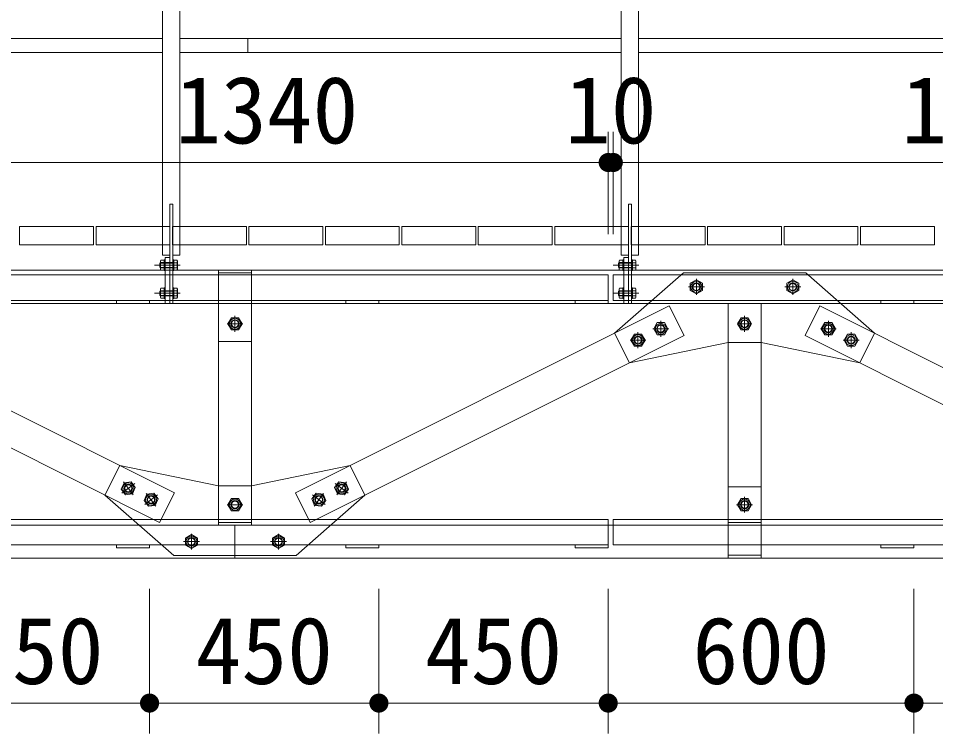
# Model space of a CAD drawing. Units: millimetres at full size. Extents: x 0 to 42000, y 0 to 29700.
# Drawn here: x 12762 to 14562, y 10805 to 12209 of the extents above; entities that cross this region are included whole.
import ezdxf
from ezdxf.enums import TextEntityAlignment as Align

# ---------------------------------------------------------------- set-up
doc = ezdxf.new("R2010")
doc.units = ezdxf.units.MM
doc.header["$LTSCALE"] = 100
doc.layers.add('D-STR', color=1, linetype='Continuous', lineweight=13)
doc.layers.add('D-STR-DIM', color=7, linetype='Continuous', lineweight=13)
doc.styles.add('ＭＳ ゴシック', font='')
doc.styles.get('ＭＳ ゴシック').set_extended_font_data('MS Gothic')

# ---------------------------------------------------------------- blocks, each defined once
blk = doc.blocks.new('filled_dot')
at = {"color": 0, "linetype": 'Continuous', "lineweight": -2, "const_width": 1.25}
blk.add_lwpolyline([(-0.625, 0, 1), (0.625, 0, 1)], format="xyb", close=True, dxfattribs=at)

msp = doc.modelspace()

# ---------------------------------------------------------------- linework, layer by layer
at = {"layer": 'D-STR'}
for p, q in [((13045.4, 12866.4), (13045.4, 11744.4)), ((13079.4, 12866.4), (13079.4, 11744.4)), ((13945.4, 12866.4), (13945.4, 11744.4)), ((13979.4, 12866.4), (13979.4, 11744.4)), ((13045.4, 12169.4), (12179, 12169.4)), ((13945.4, 12169.4), (13079, 12169.4)), ((13212.4, 12142.2), (13212.4, 12169.4)), ((14845.4, 12169.4), (13979, 12169.4)), ((13045.4, 12142.2), (12179, 12142.2)), ((13945.4, 12142.2), (13079, 12142.2)), ((14845.4, 12142.2), (13979, 12142.2)), ((13059.4, 11844.4), (13059.4, 11744.4)), ((13065.4, 11844.4), (13059.4, 11844.4)), ((13065.4, 11744.4), (13065.4, 11844.4)), ((13959.4, 11844.4), (13959.4, 11744.4)), ((13965.4, 11844.4), (13959.4, 11844.4)), ((13965.4, 11744.4), (13965.4, 11844.4)), ((13045.4, 11744.4), (13059.4, 11744.4)), ((13059.4, 11739.4), (13050.4, 11739.4)), ((13050.4, 11739.4), (13050.4, 11649.4)), ((13059.4, 11744.4), (13059.4, 11649.4)), ((13059.4, 11649.4), (13059.4, 11739.4)), ((13065.4, 11744.4), (13079.4, 11744.4)), ((13065.4, 11649.4), (13065.4, 11744.4)), ((13945.4, 11744.4), (13959.4, 11744.4)), ((13959.4, 11739.4), (13950.4, 11739.4)), ((13950.4, 11739.4), (13950.4, 11649.4)), ((13959.4, 11744.4), (13959.4, 11649.4)), ((13959.4, 11649.4), (13959.4, 11739.4)), ((13965.4, 11744.4), (13979.4, 11744.4)), ((13965.4, 11649.4), (13965.4, 11744.4)), ((13079.9, 11724.4), (13029.4, 11724.4)), ((13040.1, 11727.9), (13041.6, 11729.4)), ((13040.1, 11720.9), (13040.1, 11727.9)), ((13040.1, 11720.9), (13041.6, 11719.4)), ((13065.4, 11728.6), (13040.8, 11728.6)), ((13065.4, 11720.2), (13040.8, 11720.2)), ((13042.2, 11734.2), (13041.4, 11732.5)), ((13041.4, 11716.4), (13041.4, 11732.5)), ((13065.4, 11729.4), (13041.6, 11729.4)), ((13041.6, 11719.4), (13041.6, 11729.4)), ((13065.4, 11719.4), (13041.6, 11719.4)), ((13048.4, 11734.2), (13042.2, 11734.2)), ((13048.4, 11729.3), (13042.2, 11729.3)), ((13048.4, 11719.5), (13042.2, 11719.5)), ((13048.4, 11713.9), (13048.4, 11734.9)), ((13048.4, 11734.9), (13050.4, 11734.9)), ((13050.4, 11713.9), (13050.4, 11734.9)), ((13065.4, 11713.9), (13065.4, 11734.9)), ((13067.4, 11734.9), (13065.4, 11734.9)), ((13067.4, 11713.9), (13067.4, 11734.9)), ((13067.4, 11734.2), (13073.6, 11734.2)), ((13067.4, 11729.3), (13073.6, 11729.3)), ((13067.4, 11719.5), (13073.6, 11719.5)), ((13073.6, 11734.2), (13074.4, 11732.5)), ((13074.4, 11716.4), (13074.4, 11732.5)), ((13979.9, 11724.4), (13929.4, 11724.4)), ((13940.1, 11727.9), (13941.6, 11729.4)), ((13940.1, 11720.9), (13940.1, 11727.9)), ((13940.1, 11720.9), (13941.6, 11719.4)), ((13965.4, 11728.6), (13940.8, 11728.6)), ((13965.4, 11720.2), (13940.8, 11720.2)), ((13942.2, 11734.2), (13941.4, 11732.5)), ((13941.4, 11716.4), (13941.4, 11732.5)), ((13965.4, 11729.4), (13941.6, 11729.4)), ((13941.6, 11719.4), (13941.6, 11729.4)), ((13965.4, 11719.4), (13941.6, 11719.4)), ((13948.4, 11734.2), (13942.2, 11734.2)), ((13948.4, 11729.3), (13942.2, 11729.3)), ((13948.4, 11719.5), (13942.2, 11719.5)), ((13948.4, 11713.9), (13948.4, 11734.9)), ((13948.4, 11734.9), (13950.4, 11734.9)), ((13950.4, 11713.9), (13950.4, 11734.9)), ((13965.4, 11713.9), (13965.4, 11734.9)), ((13967.4, 11734.9), (13965.4, 11734.9)), ((13967.4, 11713.9), (13967.4, 11734.9)), ((13967.4, 11734.2), (13973.6, 11734.2)), ((13967.4, 11729.3), (13973.6, 11729.3)), ((13967.4, 11719.5), (13973.6, 11719.5)), ((13973.6, 11734.2), (13974.4, 11732.5)), ((13974.4, 11716.4), (13974.4, 11732.5)), ((11387.5, 11714.4), (22987.5, 11714.4)), ((13919.9, 11705.4), (12579.9, 11705.4)), ((13042.2, 11714.6), (13041.4, 11716.4)), ((13048.4, 11714.6), (13042.2, 11714.6)), ((13048.4, 11713.9), (13050.4, 11713.9)), ((13067.4, 11713.9), (13065.4, 11713.9)), ((13067.4, 11714.6), (13073.6, 11714.6)), ((13073.6, 11714.6), (13074.4, 11716.4)), ((13155, 11714.4), (13155, 11214.4)), ((13155, 11709.4), (13220, 11709.4)), ((13155, 11574.4), (13155, 11709.4)), ((13220, 11714.4), (13220, 11214.4)), ((13220, 11709.4), (13220, 11574.4)), ((13919.9, 11655.4), (13919.9, 11705.4)), ((15419.9, 11705.4), (13929.9, 11705.4)), ((13929.9, 11705.4), (13929.9, 11655.4)), ((13932.5, 11590.8), (14067.3, 11709.4)), ((13942.2, 11714.6), (13941.4, 11716.4)), ((13948.4, 11714.6), (13942.2, 11714.6)), ((13948.4, 11713.9), (13950.4, 11713.9)), ((13967.4, 11713.9), (13965.4, 11713.9)), ((13967.4, 11714.6), (13973.6, 11714.6)), ((13973.6, 11714.6), (13974.4, 11716.4)), ((14067.3, 11709.4), (14307.7, 11709.4)), ((14442.5, 11590.8), (14307.7, 11709.4)), ((14092.9, 11695.8), (14080.9, 11688.9)), ((14080.9, 11688.9), (14080.9, 11675)), ((14092.9, 11666.3), (14092.9, 11697.5)), ((14104.9, 11688.9), (14092.9, 11695.8)), ((14104.9, 11675), (14104.9, 11688.9)), ((14270.1, 11688.9), (14282.1, 11695.8)), ((14270.1, 11675), (14270.1, 11688.9)), ((14282.1, 11666.3), (14282.1, 11697.5)), ((14282.1, 11695.8), (14294.1, 11688.9)), ((14294.1, 11688.9), (14294.1, 11675)), ((13079.9, 11669.4), (13029.4, 11669.4)), ((13040.1, 11672.9), (13041.6, 11674.4)), ((13040.1, 11665.9), (13040.1, 11672.9)), ((13040.1, 11665.9), (13041.6, 11664.4)), ((13065.4, 11673.6), (13040.8, 11673.6)), ((13065.4, 11665.2), (13040.8, 11665.2)), ((13042.2, 11679.2), (13041.4, 11677.5)), ((13041.4, 11661.4), (13041.4, 11677.5)), ((13065.4, 11674.4), (13041.6, 11674.4)), ((13041.6, 11664.4), (13041.6, 11674.4)), ((13065.4, 11664.4), (13041.6, 11664.4)), ((13048.4, 11679.2), (13042.2, 11679.2)), ((13048.4, 11674.3), (13042.2, 11674.3)), ((13048.4, 11664.5), (13042.2, 11664.5)), ((13048.4, 11658.9), (13048.4, 11679.9)), ((13048.4, 11679.9), (13050.4, 11679.9)), ((13050.4, 11658.9), (13050.4, 11679.9)), ((13065.4, 11658.9), (13065.4, 11679.9)), ((13067.4, 11679.9), (13065.4, 11679.9)), ((13067.4, 11658.9), (13067.4, 11679.9)), ((13067.4, 11679.2), (13073.6, 11679.2)), ((13067.4, 11674.3), (13073.6, 11674.3)), ((13067.4, 11664.5), (13073.6, 11664.5)), ((13073.6, 11679.2), (13074.4, 11677.5)), ((13074.4, 11661.4), (13074.4, 11677.5)), ((13979.9, 11669.4), (13929.4, 11669.4)), ((13940.1, 11672.9), (13941.6, 11674.4)), ((13940.1, 11665.9), (13940.1, 11672.9)), ((13940.1, 11665.9), (13941.6, 11664.4)), ((13965.4, 11673.6), (13940.8, 11673.6)), ((13965.4, 11665.2), (13940.8, 11665.2)), ((13942.2, 11679.2), (13941.4, 11677.5)), ((13941.4, 11661.4), (13941.4, 11677.5)), ((13965.4, 11674.4), (13941.6, 11674.4)), ((13941.6, 11664.4), (13941.6, 11674.4)), ((13965.4, 11664.4), (13941.6, 11664.4)), ((13948.4, 11679.2), (13942.2, 11679.2)), ((13948.4, 11674.3), (13942.2, 11674.3)), ((13948.4, 11664.5), (13942.2, 11664.5)), ((13948.4, 11658.9), (13948.4, 11679.9)), ((13948.4, 11679.9), (13950.4, 11679.9)), ((13950.4, 11658.9), (13950.4, 11679.9)), ((13965.4, 11658.9), (13965.4, 11679.9)), ((13967.4, 11679.9), (13965.4, 11679.9)), ((13967.4, 11658.9), (13967.4, 11679.9)), ((13967.4, 11679.2), (13973.6, 11679.2)), ((13967.4, 11674.3), (13973.6, 11674.3)), ((13967.4, 11664.5), (13973.6, 11664.5)), ((13973.6, 11679.2), (13974.4, 11677.5)), ((13974.4, 11661.4), (13974.4, 11677.5)), ((14077.3, 11681.9), (14108.5, 11681.9)), ((14080.9, 11675), (14092.9, 11668.1)), ((14092.9, 11668.1), (14104.9, 11675)), ((14297.7, 11681.9), (14266.5, 11681.9)), ((14282.1, 11668.1), (14270.1, 11675)), ((14294.1, 11675), (14282.1, 11668.1)), ((11387.5, 11649.4), (22987.5, 11649.4)), ((12579.9, 11655.4), (13919.9, 11655.4)), ((13042.2, 11659.6), (13041.4, 11661.4)), ((13048.4, 11659.6), (13042.2, 11659.6)), ((13048.4, 11658.9), (13050.4, 11658.9)), ((13050.4, 11649.4), (13059.4, 11649.4)), ((13059.4, 11649.4), (13065.4, 11649.4)), ((13067.4, 11658.9), (13065.4, 11658.9)), ((13067.4, 11659.6), (13073.6, 11659.6)), ((13073.6, 11659.6), (13074.4, 11661.4)), ((13929.9, 11655.4), (15419.9, 11655.4)), ((13942.2, 11659.6), (13941.4, 11661.4)), ((13948.4, 11659.6), (13942.2, 11659.6)), ((13948.4, 11658.9), (13950.4, 11658.9)), ((13950.4, 11649.4), (13959.4, 11649.4)), ((13959.4, 11649.4), (13965.4, 11649.4)), ((13967.4, 11658.9), (13965.4, 11658.9)), ((13967.4, 11659.6), (13973.6, 11659.6)), ((13973.6, 11659.6), (13974.4, 11661.4)), ((14155, 11649.4), (14155, 11149.4)), ((14220, 11649.4), (14220, 11149.4)), ((12335.2, 11644.4), (13068.8, 11277.6)), ((14039.8, 11644.4), (13306.2, 11277.6)), ((14039.8, 11644.4), (14068.9, 11586.3)), ((14335.2, 11644.4), (14306.1, 11586.3)), ((14335.2, 11644.4), (15068.8, 11277.6)), ((13180.6, 11621.4), (13173.6, 11609.4)), ((13194.4, 11621.4), (13180.6, 11621.4)), ((13187.5, 11625), (13187.5, 11593.8)), ((13201.3, 11609.4), (13194.4, 11621.4)), ((14009.2, 11599.7), (14016.1, 11611.7)), ((14016.1, 11611.7), (14030, 11611.7)), ((14023.1, 11615.3), (14023.1, 11584.1)), ((14030, 11611.7), (14036.9, 11599.7)), ((14180.6, 11621.4), (14173.6, 11609.4)), ((14194.4, 11621.4), (14180.6, 11621.4)), ((14187.5, 11625), (14187.5, 11593.8)), ((14187.5, 11621.8), (14187.5, 11597.1)), ((14201.3, 11609.4), (14194.4, 11621.4)), ((14345, 11611.7), (14338, 11599.7)), ((14358.8, 11611.7), (14345, 11611.7)), ((14351.9, 11615.3), (14351.9, 11584.1)), ((14365.8, 11599.7), (14358.8, 11611.7)), ((13171.9, 11609.4), (13203.1, 11609.4)), ((13173.6, 11609.4), (13180.6, 11597.4)), ((13180.6, 11597.4), (13194.4, 11597.4)), ((13194.4, 11597.4), (13201.3, 11609.4)), ((13978.3, 11592.9), (13978.3, 11561.7)), ((14038.7, 11599.7), (14007.5, 11599.7)), ((14016.1, 11587.7), (14009.2, 11599.7)), ((14036.9, 11599.7), (14030, 11587.7)), ((14173.6, 11609.4), (14180.6, 11597.4)), ((14175.1, 11609.4), (14199.8, 11609.4)), ((14180.6, 11597.4), (14194.4, 11597.4)), ((14194.4, 11597.4), (14201.3, 11609.4)), ((14336.3, 11599.7), (14367.5, 11599.7)), ((14338, 11599.7), (14345, 11587.7)), ((14358.8, 11587.7), (14365.8, 11599.7)), ((14396.6, 11592.9), (14396.6, 11561.7)), ((12306.1, 11586.3), (13039.7, 11219.5)), ((13220, 11574.4), (13155, 11574.4)), ((14068.9, 11586.3), (13335.3, 11219.5)), ((13932.5, 11590.8), (13961.5, 11532.6)), ((13993.9, 11577.3), (13962.7, 11577.3)), ((13964.5, 11577.3), (13971.4, 11589.3)), ((13971.4, 11565.3), (13964.5, 11577.3)), ((13971.4, 11589.3), (13985.3, 11589.3)), ((13985.3, 11589.3), (13992.2, 11577.3)), ((13992.2, 11577.3), (13985.3, 11565.3)), ((14030, 11587.7), (14016.1, 11587.7)), ((14306.1, 11586.3), (15039.7, 11219.5)), ((14345, 11587.7), (14358.8, 11587.7)), ((14381, 11577.3), (14412.2, 11577.3)), ((14389.7, 11589.3), (14382.8, 11577.3)), ((14382.8, 11577.3), (14389.7, 11565.3)), ((14403.6, 11589.3), (14389.7, 11589.3)), ((14410.5, 11577.3), (14403.6, 11589.3)), ((14403.6, 11565.3), (14410.5, 11577.3)), ((14442.5, 11590.8), (14413.4, 11532.6)), ((13961.5, 11532.6), (14155, 11572.7)), ((13985.3, 11565.3), (13971.4, 11565.3)), ((14155, 11572.7), (14220, 11572.7)), ((14413.4, 11532.6), (14220, 11572.7)), ((14389.7, 11565.3), (14403.6, 11565.3)), ((12932.4, 11273.2), (12961.4, 11331.3)), ((12961.4, 11331.3), (13154.9, 11291.2)), ((13413.5, 11331.3), (13220.1, 11291.2)), ((13442.6, 11273.2), (13413.5, 11331.3)), ((12964.4, 11284.9), (12969.9, 11297.6)), ((12990.7, 11295.9), (12965.7, 11277.2)), ((12987.5, 11274), (12968.8, 11299)), ((12969.9, 11297.6), (12983.6, 11299.3)), ((12983.6, 11299.3), (12991.9, 11288.2)), ((12991.9, 11288.2), (12986.5, 11275.4)), ((13154.9, 11291.2), (13220, 11291.2)), ((13391.3, 11299.3), (13383, 11288.2)), ((13383, 11288.2), (13388.5, 11275.4)), ((13384.3, 11295.9), (13409.3, 11277.2)), ((13387.4, 11274), (13406.1, 11299)), ((13405.1, 11297.6), (13391.3, 11299.3)), ((13410.5, 11284.9), (13405.1, 11297.6)), ((14155, 11289.4), (14220, 11289.4)), ((14155, 11155.4), (14155, 11289.4)), ((14220, 11289.4), (14220, 11155.4)), ((12932.4, 11273.2), (13067.2, 11154.5)), ((12972.7, 11273.8), (12964.4, 11284.9)), ((12986.5, 11275.4), (12972.7, 11273.8)), ((13009.1, 11262.5), (13014.6, 11275.2)), ((13035.4, 11273.5), (13010.4, 11254.8)), ((13032.3, 11251.7), (13013.5, 11276.6)), ((13014.6, 11275.2), (13028.3, 11276.9)), ((13028.3, 11276.9), (13036.7, 11265.8)), ((13068.8, 11277.6), (13039.7, 11219.5)), ((13306.2, 11277.6), (13335.3, 11219.5)), ((13442.6, 11273.2), (13307.8, 11154.5)), ((13346.6, 11276.9), (13338.3, 11265.8)), ((13339.6, 11273.5), (13364.5, 11254.8)), ((13342.7, 11251.7), (13361.4, 11276.6)), ((13360.4, 11275.2), (13346.6, 11276.9)), ((13365.8, 11262.5), (13360.4, 11275.2)), ((13388.5, 11275.4), (13402.2, 11273.8)), ((13402.2, 11273.8), (13410.5, 11284.9)), ((14187.5, 11270), (14187.5, 11238.8)), ((13017.5, 11251.4), (13009.1, 11262.5)), ((13031.2, 11253.1), (13017.5, 11251.4)), ((13036.7, 11265.8), (13031.2, 11253.1)), ((13171.9, 11254.4), (13203.1, 11254.4)), ((13180.6, 11266.4), (13173.6, 11254.4)), ((13173.6, 11254.4), (13180.6, 11242.4)), ((13194.4, 11266.4), (13180.6, 11266.4)), ((13201.3, 11254.4), (13194.4, 11266.4)), ((13194.4, 11242.4), (13201.3, 11254.4)), ((13338.3, 11265.8), (13343.8, 11253.1)), ((13343.8, 11253.1), (13357.5, 11251.4)), ((13357.5, 11251.4), (13365.8, 11262.5)), ((14171.9, 11254.4), (14203.1, 11254.4)), ((14180.6, 11266.4), (14173.6, 11254.4)), ((14173.6, 11254.4), (14180.6, 11242.4)), ((14194.4, 11266.4), (14180.6, 11266.4)), ((14201.3, 11254.4), (14194.4, 11266.4)), ((14194.4, 11242.4), (14201.3, 11254.4)), ((13180.6, 11242.4), (13194.4, 11242.4)), ((14180.6, 11242.4), (14194.4, 11242.4)), ((11387.5, 11214.4), (22987.5, 11214.4)), ((13919.9, 11225.4), (12579.9, 11225.4)), ((13155, 11219.4), (13220, 11219.4)), ((13187.5, 11214.4), (13187.5, 11149.4)), ((13919.9, 11175.4), (13919.9, 11225.4)), ((15419.9, 11225.4), (13929.9, 11225.4)), ((13929.9, 11225.4), (13929.9, 11175.4)), ((14155, 11219.4), (14220, 11219.4)), ((13102.1, 11166.3), (13102.1, 11197.5)), ((13272.9, 11166.3), (13272.9, 11197.5)), ((13086.5, 11181.9), (13117.7, 11181.9)), ((13102.1, 11195.8), (13090.1, 11188.9)), ((13090.1, 11188.9), (13090.1, 11175)), ((13114.1, 11188.9), (13102.1, 11195.8)), ((13114.1, 11175), (13114.1, 11188.9)), ((13288.5, 11181.9), (13257.3, 11181.9)), ((13260.9, 11188.9), (13272.9, 11195.8)), ((13260.9, 11175), (13260.9, 11188.9)), ((13272.9, 11195.8), (13284.9, 11188.9)), ((13284.9, 11188.9), (13284.9, 11175)), ((12579.9, 11175.4), (13919.9, 11175.4)), ((13090.1, 11175), (13102.1, 11168.1)), ((13102.1, 11168.1), (13114.1, 11175)), ((13272.9, 11168.1), (13260.9, 11175)), ((13284.9, 11175), (13272.9, 11168.1)), ((13929.9, 11175.4), (15419.9, 11175.4)), ((11387.5, 11149.4), (22987.5, 11149.4)), ((13067.2, 11154.5), (13307.8, 11154.5)), ((14220, 11155.4), (14155, 11155.4))]:
    msp.add_line(p, q, dxfattribs=at)
for points in [[(12909.9, 11764.4), (12764.9, 11764.4), (12764.9, 11800.4), (12909.9, 11800.4)], [(12914.9, 11764.4), (13059.9, 11764.4), (13059.9, 11800.4), (12914.9, 11800.4)], [(13209.9, 11764.4), (13064.9, 11764.4), (13064.9, 11800.4), (13209.9, 11800.4)], [(13214.9, 11764.4), (13359.9, 11764.4), (13359.9, 11800.4), (13214.9, 11800.4)], [(13509.9, 11764.4), (13364.9, 11764.4), (13364.9, 11800.4), (13509.9, 11800.4)], [(13514.9, 11764.4), (13659.9, 11764.4), (13659.9, 11800.4), (13514.9, 11800.4)], [(13809.9, 11764.4), (13664.9, 11764.4), (13664.9, 11800.4), (13809.9, 11800.4)], [(13814.9, 11764.4), (13959.9, 11764.4), (13959.9, 11800.4), (13814.9, 11800.4)], [(14109.9, 11764.4), (13964.9, 11764.4), (13964.9, 11800.4), (14109.9, 11800.4)], [(14114.9, 11764.4), (14259.9, 11764.4), (14259.9, 11800.4), (14114.9, 11800.4)], [(14409.9, 11764.4), (14264.9, 11764.4), (14264.9, 11800.4), (14409.9, 11800.4)], [(14414.9, 11764.4), (14559.9, 11764.4), (14559.9, 11800.4), (14414.9, 11800.4)], [(12954.9, 11649.4), (13019.9, 11649.4), (13019.9, 11655.4), (12954.9, 11655.4)], [(13404.9, 11649.4), (13469.9, 11649.4), (13469.9, 11655.4), (13404.9, 11655.4)], [(13854.9, 11649.4), (13919.9, 11649.4), (13919.9, 11655.4), (13854.9, 11655.4)], [(14454.9, 11649.4), (14519.9, 11649.4), (14519.9, 11655.4), (14454.9, 11655.4)], [(12954.9, 11169.4), (13019.9, 11169.4), (13019.9, 11175.4), (12954.9, 11175.4)], [(13404.9, 11169.4), (13469.9, 11169.4), (13469.9, 11175.4), (13404.9, 11175.4)], [(13854.9, 11169.4), (13919.9, 11169.4), (13919.9, 11175.4), (13854.9, 11175.4)], [(14454.9, 11169.4), (14519.9, 11169.4), (14519.9, 11175.4), (14454.9, 11175.4)]]:
    msp.add_lwpolyline(points, close=True, dxfattribs=at)
for centre, radius in [((14092.9, 11681.9), 10.8), ((14092.9, 11681.9), 8), ((14092.9, 11681.9), 6.92), ((14282.1, 11681.9), 10.8), ((14282.1, 11681.9), 8), ((14282.1, 11681.9), 6.92), ((13187.5, 11609.4), 10.8), ((13187.5, 11609.4), 8), ((13187.5, 11609.4), 6.92), ((14023.1, 11599.7), 10.8), ((14187.5, 11609.4), 10.8), ((14187.5, 11609.4), 8), ((14187.5, 11609.4), 6.92), ((14351.9, 11599.7), 10.8), ((14023.1, 11599.7), 8), ((14023.1, 11599.7), 6.92), ((14351.9, 11599.7), 8), ((14351.9, 11599.7), 6.92), ((13978.3, 11577.3), 10.8), ((13978.3, 11577.3), 8), ((13978.3, 11577.3), 6.92), ((14396.6, 11577.3), 10.8), ((14396.6, 11577.3), 8), ((14396.6, 11577.3), 6.92), ((12978.2, 11286.5), 10.8), ((12978.2, 11286.5), 8), ((12978.2, 11286.5), 6.92), ((13396.8, 11286.5), 10.8), ((13396.8, 11286.5), 8), ((13396.8, 11286.5), 6.92), ((13022.9, 11264.2), 10.8), ((13022.9, 11264.2), 8), ((13022.9, 11264.2), 6.92), ((13352.1, 11264.2), 10.8), ((13352.1, 11264.2), 8), ((13352.1, 11264.2), 6.92), ((13187.5, 11254.4), 10.8), ((13187.5, 11254.4), 8), ((13187.5, 11254.4), 6.92), ((14187.5, 11254.4), 10.8), ((14187.5, 11254.4), 8), ((14187.5, 11254.4), 6.92), ((13102.1, 11181.9), 10.8), ((13102.1, 11181.9), 8), ((13102.1, 11181.9), 6.92), ((13272.9, 11181.9), 10.8), ((13272.9, 11181.9), 8), ((13272.9, 11181.9), 6.92)]:
    msp.add_circle(centre, radius, dxfattribs=at)
for centre, radius, start, end in [((13056.8, 11724.4), 15.4, 161.4826, 198.5174), ((13045.2, 11731.8), 3.91, 190.5179, 218.8665), ((13045.2, 11717.1), 3.91, 141.1335, 169.4821), ((13070.5, 11731.8), 3.91, 321.1335, 349.4821), ((13070.5, 11717.1), 3.91, 10.5179, 38.8665), ((13058.9, 11724.4), 15.4, 341.4826, 18.5174), ((13956.8, 11724.4), 15.4, 161.4826, 198.5174), ((13945.2, 11731.8), 3.91, 190.5179, 218.8665), ((13945.2, 11717.1), 3.91, 141.1335, 169.4821), ((13970.5, 11731.8), 3.91, 321.1335, 349.4821), ((13970.5, 11717.1), 3.91, 10.5179, 38.8665), ((13958.9, 11724.4), 15.4, 341.4826, 18.5174), ((13056.8, 11669.4), 15.4, 161.4826, 198.5174), ((13045.2, 11676.8), 3.91, 190.5179, 218.8665), ((13045.2, 11662.1), 3.91, 141.1335, 169.4821), ((13070.5, 11676.8), 3.91, 321.1335, 349.4821), ((13070.5, 11662.1), 3.91, 10.5179, 38.8665), ((13058.9, 11669.4), 15.4, 341.4826, 18.5174), ((13956.8, 11669.4), 15.4, 161.4826, 198.5174), ((13945.2, 11676.8), 3.91, 190.5179, 218.8665), ((13945.2, 11662.1), 3.91, 141.1335, 169.4821), ((13970.5, 11676.8), 3.91, 321.1335, 349.4821), ((13970.5, 11662.1), 3.91, 10.5179, 38.8665), ((13958.9, 11669.4), 15.4, 341.4826, 18.5174)]:
    msp.add_arc(centre, radius, start, end, dxfattribs=at)
at = {"layer": 'D-STR-DIM'}
for p, q in [((13919.9, 11785.4), (13919.9, 11986)), ((13919.9, 11785.4), (13919.9, 11986)), ((13929.9, 11785.4), (13929.9, 11986)), ((13929.9, 11785.4), (13929.9, 11986)), ((12579.9, 11926), (13919.9, 11926)), ((13919.9, 11926), (13929.9, 11926)), ((13929.9, 11926), (15419.9, 11926)), ((13019.9, 11089.4), (13019.9, 10805)), ((13019.9, 11089.4), (13019.9, 10805)), ((13469.9, 11089.4), (13469.9, 10805)), ((13469.9, 11089.4), (13469.9, 10805)), ((13919.9, 11089.4), (13919.9, 10805)), ((13919.9, 11089.4), (13919.9, 10805)), ((14519.9, 11089.4), (14519.9, 10805)), ((14519.9, 11089.4), (14519.9, 10805)), ((12569.9, 10865), (13019.9, 10865)), ((13019.9, 10865), (13469.9, 10865)), ((13469.9, 10865), (13919.9, 10865)), ((13919.9, 10865), (14519.9, 10865)), ((14519.9, 10865), (14969.9, 10865))]:
    msp.add_line(p, q, dxfattribs=at)

# ---------------------------------------------------------------- block references
at = {"layer": 'D-STR-DIM', "xscale": 15, "yscale": 15, "rotation": 180}
for p in [(13919.9, 11926), (13929.9, 11926), (13019.9, 10865), (13469.9, 10865), (13919.9, 10865), (14519.9, 10865)]:
    msp.add_blockref('filled_dot', p, dxfattribs=at)
at = {"layer": 'D-STR-DIM', "xscale": 15, "yscale": 15}
for p in [(13919.9, 11926), (13929.9, 11926), (13019.9, 10865), (13469.9, 10865), (13919.9, 10865), (14519.9, 10865)]:
    msp.add_blockref('filled_dot', p, dxfattribs=at)

# ---------------------------------------------------------------- texts
at = {"layer": 'D-STR-DIM', "style": 'ＭＳ ゴシック'}
for s, p in [('1340', (13249.9, 12095.4)), ('10', (13924.9, 12095.4)), ('1490', (14674.9, 12095.4)), ('450', (12794.9, 11034.4)), ('450', (13244.9, 11034.4)), ('450', (13694.9, 11034.4)), ('600', (14219.9, 11034.4))]:
    msp.add_text(s, height=132, dxfattribs=at).set_placement(p, align=Align.TOP_CENTER)

doc.saveas('drawing.dxf')
